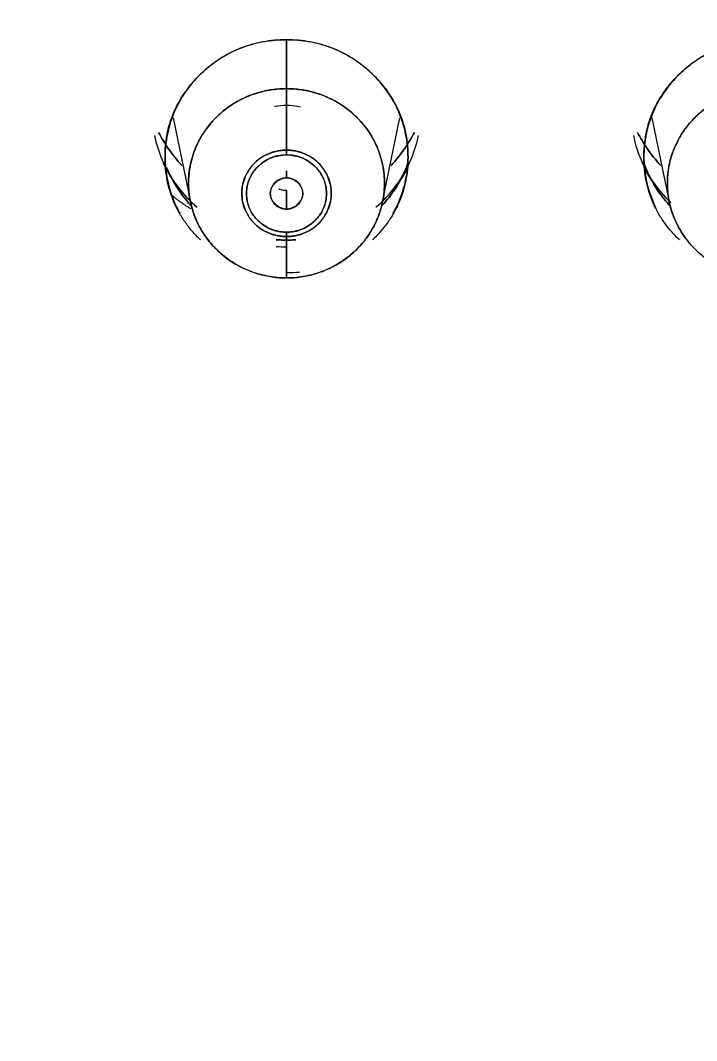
# Model space of a CAD drawing. Header units: inches. Extents: x 1105 to 1525, y -292 to 302.
# Drawn here: x 1224.23 to 1233.55, y -24.84 to -10.78 of the extents above; entities that cross this region are included whole.
import ezdxf

# ---------------------------------------------------------------- set-up
doc = ezdxf.new("R2010")
doc.units = ezdxf.units.IN
doc.header["$LTSCALE"] = 2.42
doc.header["$MEASUREMENT"] = 0
doc.header["$PDMODE"] = 3
doc.header["$PDSIZE"] = 0.3125
doc.layers.get('0').update_dxf_attribs({"linetype": 'CONTINUOUS'})
doc.layers.get('Defpoints').update_dxf_attribs({"linetype": 'CONTINUOUS'})
doc.layers.add('DIM', color=3, linetype='CONTINUOUS', lineweight=18)
doc.styles.get("Standard").update_dxf_attribs({"font": 'arial.ttf', "width": 0.8})
doc.dimstyles.new('ISO-25', dxfattribs={"dimtxt": 5, "dimasz": 2.5, "dimexe": 1.25, "dimexo": 0.625, "dimgap": 2, "dimtad": 1, "dimtih": 1, "dimtoh": 1, "dimdec": 1, "dimdsep": 46, "dimtxsty": 'Standard', "dimcen": 0, "dimclrd": 3, "dimclre": 3, "dimclrt": 4, "dimadec": 0, "dimazin": 0, "dimtfac": 1, "dimtdec": 1, "dimtmove": 0, "dimatfit": 3, "dimfxl": 1, "dimarcsym": 0})

# ---------------------------------------------------------------- blocks, each defined once
blk = doc.blocks.new('*D1')
at = {"layer": 'Defpoints', "color": 0, "transparency": 16777216}
for p in [(1211.201, 101.815), (1211.201, -172.578), (1309.638, -172.578)]:
    blk.add_point(p, dxfattribs=at)
at = {"layer": 'DIM', "color": 3, "lineweight": -2, "transparency": 16777216}
for p, q in [((1211.826, 101.815), (1310.888, 101.815)), ((1309.638, 96.815), (1309.638, -30.872)), ((1309.638, -167.578), (1309.638, -39.892)), ((1211.826, -172.578), (1310.888, -172.578))]:
    blk.add_line(p, q, dxfattribs=at)
at = {"layer": 'DIM', "color": 3, "transparency": 16777216}
for points in [[(1308.805, 96.815), (1310.472, 96.815), (1309.638, 101.815)], [(1308.805, -167.578), (1310.472, -167.578), (1309.638, -172.578)]]:
    blk.add_solid(points, dxfattribs=at)
at = {"layer": 'DIM', "color": 4, "transparency": 16777216, "insert": (1309.638, -35.382), "char_height": 5, "attachment_point": 5}
blk.add_mtext('274.4', dxfattribs=at)

msp = doc.modelspace()

# ---------------------------------------------------------------- linework, layer by layer
at = {"linetype": 'Continuous', "lineweight": 18, "extrusion": (0, 1, 0)}
for p, q in [((1226.337, -12.125), (1226.576, -13.282)), ((1229.225, -13.282), (1229.464, -12.125)), ((1232.937, -12.125), (1233.176, -13.282)), ((1227.901, -13.123), (1227.901, -13.115)), ((1227.901, -13.121), (1227.901, -13.123))]:
    msp.add_line(p, q, dxfattribs=at)
at = {"linetype": 'Continuous', "lineweight": 18}
for points, degree, knots in [([(1195.817, 93.394), (1202.015, 94.846), (1208.388, 95.111), (1213.318, 95.316), (1218.223, 94.804), (1224.622, 94.135), (1230.757, 92.275), (1238.11, 90.045), (1244.729, 86.221), (1251.525, 82.295), (1257.155, 76.908), (1262.782, 71.525), (1266.914, 64.997), (1271.044, 58.472), (1273.44, 51.181), (1275.835, 43.891), (1276.356, 36.257), (1276.877, 28.632), (1275.497, 21.105), (1274.115, 13.574), (1270.908, 6.579), (1268.052, 0.347), (1263.883, -5.15), (1257.961, -12.96), (1249.886, -18.696), (1244.869, -22.26), (1239.241, -24.844)], 2, [0, 0, 0, 0.125, 0.125, 0.1875, 0.1875, 0.25, 0.25, 0.3125, 0.3125, 0.375, 0.375, 0.4375, 0.4375, 0.5, 0.5, 0.5625, 0.5625, 0.625, 0.625, 0.6875, 0.6875, 0.75, 0.75, 0.875, 0.875, 1, 1, 1]), ([(1239.241, -24.844), (1239.945, -24.521), (1241.272, -23.883), (1243.174, -22.889), (1245.001, -21.861), (1246.885, -20.721), (1248.901, -19.401), (1251.067, -17.862), (1253.381, -16.063), (1255.852, -13.947), (1258.478, -11.445), (1261.219, -8.502), (1263.993, -5.097), (1266.701, -1.233), (1269.256, 3.091), (1271.566, 7.863), (1273.516, 12.997), (1275.013, 18.357), (1276.016, 23.822), (1276.519, 29.339), (1276.519, 34.879), (1276.016, 40.4), (1275.013, 45.856), (1273.519, 51.206), (1271.546, 56.409), (1269.108, 61.424), (1266.224, 66.213), (1262.916, 70.741), (1259.21, 74.971), (1255.137, 78.868), (1250.725, 82.407), (1245.994, 85.568), (1241.004, 88.308), (1235.91, 90.561), (1230.9, 92.3), (1226.102, 93.564), (1221.565, 94.42), (1217.342, 94.931), (1213.501, 95.163), (1210.069, 95.186), (1207.014, 95.06), (1204.285, 94.831), (1201.84, 94.532), (1199.657, 94.187), (1197.676, 93.811), (1196.425, 93.537), (1195.817, 93.394)], 3, [0, 0, 0, 0, 0.012202, 0.023189, 0.033858, 0.045296, 0.057999, 0.071972, 0.087381, 0.104481, 0.123651, 0.145097, 0.168608, 0.193819, 0.220656, 0.249232, 0.279085, 0.309194, 0.339088, 0.368937, 0.398843, 0.428755, 0.458652, 0.488547, 0.518447, 0.548347, 0.57824, 0.608136, 0.638049, 0.667943, 0.697772, 0.727718, 0.757896, 0.787508, 0.81533, 0.841142, 0.865293, 0.887639, 0.907732, 0.925508, 0.941345, 0.955585, 0.96839, 0.979913, 0.990205, 1, 1, 1, 1]), ([(1195.887, 93.19), (1196.492, 93.332), (1197.738, 93.605), (1199.71, 93.979), (1201.883, 94.322), (1204.316, 94.62), (1207.033, 94.848), (1210.074, 94.973), (1213.49, 94.95), (1217.314, 94.719), (1221.518, 94.21), (1226.034, 93.358), (1230.81, 92.1), (1235.796, 90.369), (1240.867, 88.127), (1245.834, 85.4), (1250.543, 82.252), (1254.935, 78.73), (1258.989, 74.851), (1262.678, 70.64), (1265.971, 66.134), (1268.842, 61.366), (1271.269, 56.374), (1273.233, 51.195), (1274.72, 45.87), (1275.718, 40.438), (1276.219, 34.943), (1276.219, 29.429), (1275.719, 23.937), (1274.72, 18.497), (1273.23, 13.162), (1271.289, 8.051), (1268.99, 3.302), (1266.446, -1.003), (1263.75, -4.849), (1260.989, -8.238), (1258.26, -11.168), (1255.647, -13.658), (1253.187, -15.765), (1250.884, -17.555), (1248.728, -19.088), (1246.721, -20.401), (1244.846, -21.536), (1243.027, -22.56), (1241.133, -23.549), (1239.813, -24.184), (1239.113, -24.505)], 3, [0, 0, 0, 0, 0.009795, 0.020087, 0.03161, 0.044415, 0.058655, 0.074492, 0.092268, 0.112361, 0.134707, 0.158858, 0.18467, 0.212492, 0.242104, 0.272282, 0.302228, 0.332057, 0.361951, 0.391864, 0.42176, 0.451653, 0.481553, 0.511453, 0.541348, 0.571245, 0.601157, 0.631063, 0.660912, 0.690806, 0.720915, 0.750768, 0.779344, 0.806181, 0.831392, 0.854903, 0.876349, 0.895519, 0.912619, 0.928028, 0.942001, 0.954704, 0.966142, 0.976811, 0.987798, 1, 1, 1, 1]), ([(1238.926, -24.204), (1244.594, -21.601), (1249.636, -17.993), (1253.679, -15.099), (1257.214, -11.632), (1261.748, -7.184), (1265.281, -1.952), (1269.377, 4.114), (1271.926, 10.932), (1274.313, 17.314), (1275.221, 24.04), (1276.204, 31.32), (1275.41, 38.624), (1274.478, 47.195), (1271.171, 55.203), (1268.094, 62.655), (1263.166, 69.11), (1259.017, 74.545), (1253.753, 79.002), (1248.176, 83.723), (1241.629, 87.101), (1235.346, 90.344), (1228.485, 92.185), (1218.496, 94.865), (1208.135, 94.39), (1201.98, 94.108), (1195.989, 92.705)], 2, [0, 0, 0, 0.125, 0.125, 0.1875, 0.1875, 0.25, 0.25, 0.3125, 0.3125, 0.375, 0.375, 0.4375, 0.4375, 0.5, 0.5, 0.5625, 0.5625, 0.625, 0.625, 0.6875, 0.6875, 0.75, 0.75, 0.875, 0.875, 1, 1, 1]), ([(1195.989, 92.705), (1196.681, 92.867), (1198.001, 93.154), (1199.941, 93.514), (1201.848, 93.812), (1203.864, 94.068), (1206.081, 94.278), (1208.538, 94.424), (1211.258, 94.481), (1214.287, 94.415), (1217.665, 94.179), (1221.39, 93.718), (1225.413, 92.977), (1229.663, 91.91), (1234.077, 90.476), (1238.587, 88.642), (1243.083, 86.403), (1247.409, 83.81), (1251.422, 80.959), (1255.075, 77.927), (1258.424, 74.708), (1261.577, 71.202), (1264.604, 67.271), (1267.483, 62.819), (1270.107, 57.845), (1272.33, 52.456), (1274.036, 46.829), (1275.168, 41.173), (1275.735, 35.705), (1275.811, 30.574), (1275.491, 25.797), (1274.836, 21.258), (1273.845, 16.787), (1272.478, 12.274), (1270.697, 7.727), (1268.522, 3.274), (1266.041, -0.911), (1263.375, -4.71), (1260.618, -8.09), (1257.835, -11.072), (1255.092, -13.667), (1252.471, -15.879), (1250.029, -17.736), (1247.779, -19.294), (1245.71, -20.607), (1243.81, -21.721), (1242.074, -22.664), (1240.467, -23.48), (1239.433, -23.971), (1238.926, -24.204)], 3, [0, 0, 0, 0, 0.011269, 0.021419, 0.031278, 0.041852, 0.053605, 0.066538, 0.08081, 0.096678, 0.114498, 0.1344, 0.156117, 0.179301, 0.203861, 0.229789, 0.256714, 0.283873, 0.310306, 0.335514, 0.360061, 0.38505, 0.41157, 0.440282, 0.471001, 0.502948, 0.535235, 0.566974, 0.597228, 0.625207, 0.651, 0.675617, 0.700265, 0.725877, 0.752635, 0.779868, 0.806498, 0.831609, 0.855023, 0.876985, 0.897373, 0.915773, 0.93207, 0.946569, 0.959582, 0.971263, 0.981756, 0.991115, 1, 1, 1, 1]), ([(1227.901, -11.047), (1227.791, -11.047), (1227.681, -11.058), (1227.466, -11.099), (1227.361, -11.13), (1227.158, -11.211), (1227.061, -11.261), (1226.879, -11.379), (1226.794, -11.446), (1226.639, -11.596), (1226.569, -11.678), (1226.447, -11.854), (1226.396, -11.948), (1226.312, -12.143), (1226.28, -12.245), (1226.237, -12.453), (1226.226, -12.559), (1226.226, -12.77), (1226.237, -12.876), (1226.28, -13.084), (1226.312, -13.186), (1226.377, -13.338), (1226.404, -13.392), (1226.434, -13.444)], 3, [0, 0, 0, 0, 0.094677, 0.094677, 0.189354, 0.189354, 0.28403, 0.28403, 0.378707, 0.378707, 0.473384, 0.473384, 0.568061, 0.568061, 0.662738, 0.662738, 0.757414, 0.757414, 0.852091, 0.852091, 0.946768, 0.946768, 1, 1, 1, 1]), ([(1226.716, -13.808), (1226.226, -13.335), (1226.226, -11.995), (1227.206, -11.047), (1227.901, -11.047)], 2, [0, 0, 0, 0.333319, 0.66666, 1, 1, 1]), ([(1229.367, -13.444), (1229.397, -13.392), (1229.424, -13.338), (1229.489, -13.186), (1229.521, -13.084), (1229.564, -12.876), (1229.575, -12.77), (1229.575, -12.559), (1229.564, -12.453), (1229.521, -12.245), (1229.489, -12.143), (1229.406, -11.948), (1229.354, -11.854), (1229.232, -11.678), (1229.162, -11.596), (1229.007, -11.446), (1228.922, -11.379), (1228.74, -11.261), (1228.643, -11.211), (1228.44, -11.13), (1228.335, -11.099), (1228.12, -11.058), (1228.01, -11.047), (1227.901, -11.047)], 3, [0, 0, 0, 0, 0.053232, 0.053232, 0.147909, 0.147909, 0.242586, 0.242586, 0.337262, 0.337262, 0.431939, 0.431939, 0.526616, 0.526616, 0.621293, 0.621293, 0.71597, 0.71597, 0.810646, 0.810646, 0.905323, 0.905323, 1, 1, 1, 1]), ([(1227.901, -11.047), (1228.594, -11.047), (1229.575, -11.994), (1229.575, -13.334), (1229.085, -13.808)], 2, [0, 0, 0, 0.33334, 0.666681, 1, 1, 1]), ([(1234.501, -11.047), (1234.391, -11.047), (1234.281, -11.058), (1234.066, -11.099), (1233.961, -11.13), (1233.758, -11.211), (1233.661, -11.261), (1233.479, -11.379), (1233.394, -11.446), (1233.239, -11.596), (1233.169, -11.678), (1233.047, -11.854), (1232.996, -11.948), (1232.912, -12.143), (1232.88, -12.245), (1232.837, -12.453), (1232.826, -12.559), (1232.826, -12.77), (1232.837, -12.876), (1232.88, -13.084), (1232.912, -13.186), (1232.964, -13.308), (1232.975, -13.332), (1232.987, -13.356)], 3, [0, 0, 0, 0, 0.097575, 0.097575, 0.195151, 0.195151, 0.292726, 0.292726, 0.390301, 0.390301, 0.487876, 0.487876, 0.585452, 0.585452, 0.683027, 0.683027, 0.780602, 0.780602, 0.878177, 0.878177, 0.975753, 0.975753, 1, 1, 1, 1]), ([(1233.316, -13.808), (1232.826, -13.335), (1232.826, -11.995), (1233.806, -11.047), (1234.501, -11.047)], 2, [0, 0, 0, 0.333319, 0.66666, 1, 1, 1]), ([(1227.901, -14.331), (1227.812, -14.331), (1227.724, -14.323), (1227.55, -14.289), (1227.465, -14.265), (1227.302, -14.199), (1227.224, -14.159), (1227.077, -14.064), (1227.008, -14.009), (1226.883, -13.889), (1226.827, -13.822), (1226.728, -13.68), (1226.686, -13.605), (1226.619, -13.447), (1226.593, -13.365), (1226.558, -13.197), (1226.55, -13.112), (1226.55, -12.941), (1226.558, -12.856), (1226.593, -12.688), (1226.619, -12.606), (1226.686, -12.448), (1226.728, -12.373), (1226.827, -12.231), (1226.883, -12.164), (1227.008, -12.044), (1227.077, -11.989), (1227.224, -11.894), (1227.302, -11.854), (1227.465, -11.788), (1227.55, -11.763), (1227.724, -11.73), (1227.812, -11.722), (1227.901, -11.722)], 3, [0, 0, 0, 0, 0.0625, 0.0625, 0.125, 0.125, 0.1875, 0.1875, 0.25, 0.25, 0.3125, 0.3125, 0.375, 0.375, 0.4375, 0.4375, 0.5, 0.5, 0.5625, 0.5625, 0.625, 0.625, 0.6875, 0.6875, 0.75, 0.75, 0.8125, 0.8125, 0.875, 0.875, 0.9375, 0.9375, 1, 1, 1, 1]), ([(1227.901, -11.722), (1227.989, -11.722), (1228.077, -11.73), (1228.251, -11.763), (1228.336, -11.788), (1228.499, -11.854), (1228.577, -11.894), (1228.724, -11.989), (1228.793, -12.044), (1228.918, -12.164), (1228.975, -12.231), (1229.073, -12.373), (1229.115, -12.448), (1229.182, -12.606), (1229.208, -12.688), (1229.243, -12.856), (1229.251, -12.941), (1229.251, -13.112), (1229.243, -13.197), (1229.208, -13.365), (1229.182, -13.447), (1229.115, -13.605), (1229.073, -13.68), (1228.975, -13.822), (1228.918, -13.889), (1228.793, -14.009), (1228.724, -14.064), (1228.577, -14.159), (1228.499, -14.199), (1228.336, -14.265), (1228.251, -14.289), (1228.077, -14.323), (1227.989, -14.331), (1227.901, -14.331)], 3, [0, 0, 0, 0, 0.0625, 0.0625, 0.125, 0.125, 0.1875, 0.1875, 0.25, 0.25, 0.3125, 0.3125, 0.375, 0.375, 0.4375, 0.4375, 0.5, 0.5, 0.5625, 0.5625, 0.625, 0.625, 0.6875, 0.6875, 0.75, 0.75, 0.8125, 0.8125, 0.875, 0.875, 0.9375, 0.9375, 1, 1, 1, 1]), ([(1234.501, -14.331), (1234.412, -14.331), (1234.324, -14.323), (1234.15, -14.289), (1234.065, -14.265), (1233.902, -14.199), (1233.824, -14.159), (1233.677, -14.064), (1233.608, -14.009), (1233.483, -13.889), (1233.427, -13.822), (1233.328, -13.68), (1233.286, -13.605), (1233.219, -13.447), (1233.193, -13.365), (1233.158, -13.197), (1233.15, -13.112), (1233.15, -12.941), (1233.158, -12.856), (1233.193, -12.688), (1233.219, -12.606), (1233.286, -12.448), (1233.328, -12.373), (1233.427, -12.231), (1233.483, -12.164), (1233.608, -12.044), (1233.677, -11.989), (1233.824, -11.894), (1233.902, -11.854), (1234.065, -11.788), (1234.15, -11.763), (1234.324, -11.73), (1234.412, -11.722), (1234.501, -11.722)], 3, [0, 0, 0, 0, 0.0625, 0.0625, 0.125, 0.125, 0.1875, 0.1875, 0.25, 0.25, 0.3125, 0.3125, 0.375, 0.375, 0.4375, 0.4375, 0.5, 0.5, 0.5625, 0.5625, 0.625, 0.625, 0.6875, 0.6875, 0.75, 0.75, 0.8125, 0.8125, 0.875, 0.875, 0.9375, 0.9375, 1, 1, 1, 1]), ([(1227.734, -11.965), (1227.737, -11.965), (1227.74, -11.964), (1227.795, -11.954), (1227.848, -11.948), (1227.901, -11.948)], 3, [0, 0, 0, 0, 0.050105, 0.050105, 1, 1, 1, 1]), ([(1227.901, -11.948), (1227.954, -11.948), (1228.007, -11.954), (1228.07, -11.966), (1228.082, -11.968), (1228.093, -11.971)], 3, [0, 0, 0, 0, 0.817327, 0.817327, 1, 1, 1, 1]), ([(1226.081, -12.368), (1226.105, -12.483), (1226.14, -12.595), (1226.233, -12.812), (1226.29, -12.916), (1226.425, -13.111), (1226.503, -13.202), (1226.614, -13.31), (1226.641, -13.334), (1226.668, -13.357)], 3, [0, 0, 0, 0, 0.302547, 0.302547, 0.605853, 0.605853, 0.909159, 0.909159, 1, 1, 1, 1]), ([(1226.138, -12.325), (1226.177, -12.401), (1226.221, -12.475), (1226.327, -12.628), (1226.39, -12.707), (1226.46, -12.78)], 3, [0, 0, 0, 0, 0.461241, 0.461241, 1, 1, 1, 1]), ([(1226.46, -12.78), (1226.39, -12.707), (1226.327, -12.628), (1226.221, -12.475), (1226.177, -12.401), (1226.138, -12.325)], 3, [0, 0, 0, 0, 0.538758, 0.538758, 1, 1, 1, 1]), ([(1229.133, -13.357), (1229.16, -13.334), (1229.187, -13.31), (1229.298, -13.202), (1229.376, -13.111), (1229.511, -12.916), (1229.568, -12.812), (1229.661, -12.595), (1229.696, -12.483), (1229.72, -12.368)], 3, [0, 0, 0, 0, 0.09084, 0.09084, 0.394146, 0.394146, 0.697452, 0.697452, 1, 1, 1, 1]), ([(1229.341, -12.78), (1229.411, -12.707), (1229.474, -12.628), (1229.58, -12.475), (1229.624, -12.401), (1229.663, -12.325)], 3, [0, 0, 0, 0, 0.538758, 0.538758, 1, 1, 1, 1]), ([(1229.663, -12.325), (1229.624, -12.401), (1229.58, -12.475), (1229.474, -12.628), (1229.411, -12.707), (1229.341, -12.78)], 3, [0, 0, 0, 0, 0.461241, 0.461241, 1, 1, 1, 1]), ([(1232.681, -12.368), (1232.705, -12.483), (1232.74, -12.595), (1232.833, -12.812), (1232.89, -12.916), (1233.025, -13.111), (1233.103, -13.202), (1233.191, -13.287), (1233.193, -13.289), (1233.195, -13.291)], 3, [0, 0, 0, 0, 0.330052, 0.330052, 0.660931, 0.660931, 0.99181, 0.99181, 1, 1, 1, 1]), ([(1232.738, -12.325), (1232.777, -12.401), (1232.821, -12.475), (1232.927, -12.628), (1232.99, -12.707), (1233.06, -12.78)], 3, [0, 0, 0, 0, 0.461241, 0.461241, 1, 1, 1, 1]), ([(1233.06, -12.78), (1232.99, -12.707), (1232.927, -12.628), (1232.821, -12.475), (1232.777, -12.401), (1232.738, -12.325)], 3, [0, 0, 0, 0, 0.538758, 0.538758, 1, 1, 1, 1]), ([(1227.901, -12.569), (1227.86, -12.569), (1227.82, -12.573), (1227.741, -12.588), (1227.702, -12.6), (1227.627, -12.63), (1227.591, -12.648), (1227.524, -12.691), (1227.493, -12.716), (1227.436, -12.771), (1227.41, -12.802), (1227.365, -12.867), (1227.346, -12.901), (1227.315, -12.973), (1227.304, -13.011), (1227.288, -13.087), (1227.284, -13.126), (1227.284, -13.204), (1227.288, -13.243), (1227.304, -13.32), (1227.315, -13.357), (1227.346, -13.429), (1227.365, -13.464), (1227.41, -13.528), (1227.436, -13.559), (1227.493, -13.614), (1227.524, -13.639), (1227.591, -13.682), (1227.627, -13.7), (1227.702, -13.73), (1227.741, -13.742), (1227.82, -13.757), (1227.86, -13.761), (1227.901, -13.761)], 3, [0, 0, 0, 0, 0.0625, 0.0625, 0.125, 0.125, 0.1875, 0.1875, 0.25, 0.25, 0.3125, 0.3125, 0.375, 0.375, 0.4375, 0.4375, 0.5, 0.5, 0.5625, 0.5625, 0.625, 0.625, 0.6875, 0.6875, 0.75, 0.75, 0.8125, 0.8125, 0.875, 0.875, 0.9375, 0.9375, 1, 1, 1, 1]), ([(1227.901, -13.7), (1227.864, -13.7), (1227.828, -13.697), (1227.758, -13.683), (1227.723, -13.673), (1227.656, -13.646), (1227.624, -13.63), (1227.565, -13.591), (1227.537, -13.569), (1227.486, -13.52), (1227.463, -13.493), (1227.423, -13.435), (1227.405, -13.404), (1227.378, -13.339), (1227.367, -13.306), (1227.353, -13.238), (1227.35, -13.203), (1227.35, -13.133), (1227.353, -13.098), (1227.367, -13.03), (1227.378, -12.997), (1227.405, -12.932), (1227.423, -12.901), (1227.463, -12.843), (1227.486, -12.816), (1227.537, -12.767), (1227.565, -12.745), (1227.624, -12.706), (1227.656, -12.69), (1227.723, -12.663), (1227.758, -12.653), (1227.828, -12.639), (1227.864, -12.636), (1227.901, -12.636)], 3, [0, 0, 0, 0, 0.0625, 0.0625, 0.125, 0.125, 0.1875, 0.1875, 0.25, 0.25, 0.3125, 0.3125, 0.375, 0.375, 0.4375, 0.4375, 0.5, 0.5, 0.5625, 0.5625, 0.625, 0.625, 0.6875, 0.6875, 0.75, 0.75, 0.8125, 0.8125, 0.875, 0.875, 0.9375, 0.9375, 1, 1, 1, 1]), ([(1227.901, -13.761), (1227.941, -13.761), (1227.981, -13.757), (1228.06, -13.742), (1228.099, -13.73), (1228.174, -13.7), (1228.21, -13.682), (1228.277, -13.639), (1228.308, -13.614), (1228.365, -13.559), (1228.391, -13.528), (1228.436, -13.464), (1228.455, -13.429), (1228.486, -13.357), (1228.497, -13.32), (1228.513, -13.243), (1228.517, -13.204), (1228.517, -13.126), (1228.513, -13.087), (1228.497, -13.011), (1228.486, -12.973), (1228.455, -12.901), (1228.436, -12.867), (1228.391, -12.802), (1228.365, -12.771), (1228.308, -12.716), (1228.277, -12.691), (1228.21, -12.648), (1228.174, -12.63), (1228.099, -12.6), (1228.06, -12.588), (1227.981, -12.573), (1227.941, -12.569), (1227.901, -12.569)], 3, [0, 0, 0, 0, 0.0625, 0.0625, 0.125, 0.125, 0.1875, 0.1875, 0.25, 0.25, 0.3125, 0.3125, 0.375, 0.375, 0.4375, 0.4375, 0.5, 0.5, 0.5625, 0.5625, 0.625, 0.625, 0.6875, 0.6875, 0.75, 0.75, 0.8125, 0.8125, 0.875, 0.875, 0.9375, 0.9375, 1, 1, 1, 1]), ([(1227.901, -12.636), (1227.937, -12.636), (1227.973, -12.639), (1228.043, -12.653), (1228.078, -12.663), (1228.145, -12.69), (1228.177, -12.706), (1228.236, -12.745), (1228.264, -12.767), (1228.315, -12.816), (1228.338, -12.843), (1228.378, -12.901), (1228.396, -12.932), (1228.423, -12.997), (1228.434, -13.03), (1228.448, -13.098), (1228.451, -13.133), (1228.451, -13.203), (1228.448, -13.238), (1228.434, -13.306), (1228.423, -13.339), (1228.396, -13.404), (1228.378, -13.435), (1228.338, -13.493), (1228.315, -13.52), (1228.264, -13.569), (1228.236, -13.591), (1228.177, -13.63), (1228.145, -13.646), (1228.078, -13.673), (1228.043, -13.683), (1227.973, -13.697), (1227.937, -13.7), (1227.901, -13.7)], 3, [0, 0, 0, 0, 0.0625, 0.0625, 0.125, 0.125, 0.1875, 0.1875, 0.25, 0.25, 0.3125, 0.3125, 0.375, 0.375, 0.4375, 0.4375, 0.5, 0.5, 0.5625, 0.5625, 0.625, 0.625, 0.6875, 0.6875, 0.75, 0.75, 0.8125, 0.8125, 0.875, 0.875, 0.9375, 0.9375, 1, 1, 1, 1]), ([(1226.668, -13.357), (1226.627, -13.322), (1226.336, -13.042), (1226.201, -12.751)], 2, [0, 0, 0, 0.133808, 1, 1, 1]), ([(1229.205, -13.348), (1229.266, -13.283), (1229.322, -13.214), (1229.437, -13.049), (1229.492, -12.95), (1229.552, -12.809), (1229.567, -12.77), (1229.58, -12.732)], 3, [0, 0, 0, 0, 0.364114, 0.364114, 0.830477, 0.830477, 1, 1, 1, 1]), ([(1232.821, -12.732), (1232.834, -12.77), (1232.849, -12.809), (1232.909, -12.95), (1232.964, -13.049), (1233.078, -13.214), (1233.134, -13.282), (1233.194, -13.346)], 3, [0, 0, 0, 0, 0.170198, 0.170198, 0.638418, 0.638418, 1, 1, 1, 1]), ([(1226.596, -13.348), (1226.535, -13.283), (1226.479, -13.214), (1226.364, -13.049), (1226.309, -12.95), (1226.26, -12.833), (1226.254, -12.82), (1226.249, -12.807)], 3, [0, 0, 0, 0, 0.409359, 0.409359, 0.933675, 0.933675, 1, 1, 1, 1]), ([(1226.249, -12.807), (1226.254, -12.82), (1226.26, -12.833), (1226.309, -12.95), (1226.364, -13.049), (1226.479, -13.214), (1226.535, -13.283), (1226.596, -13.348)], 3, [0, 0, 0, 0, 0.066326, 0.066326, 0.590641, 0.590641, 1, 1, 1, 1]), ([(1229.562, -12.826), (1229.432, -13.073), (1229.174, -13.322), (1229.133, -13.357)], 2, [0, 0, 0, 0.848769, 1, 1, 1]), ([(1229.547, -12.818), (1229.544, -12.828), (1229.54, -12.837), (1229.492, -12.95), (1229.437, -13.049), (1229.322, -13.214), (1229.266, -13.283), (1229.205, -13.348)], 3, [0, 0, 0, 0, 0.047728, 0.047728, 0.582487, 0.582487, 1, 1, 1, 1]), ([(1233.195, -13.291), (1233.192, -13.288), (1232.97, -13.074), (1232.839, -12.827)], 2, [0, 0, 0, 0.014518, 1, 1, 1]), ([(1233.194, -13.346), (1233.134, -13.282), (1233.078, -13.214), (1232.964, -13.049), (1232.909, -12.95), (1232.86, -12.833), (1232.854, -12.82), (1232.849, -12.807)], 3, [0, 0, 0, 0, 0.406715, 0.406715, 0.933378, 0.933378, 1, 1, 1, 1]), ([(1227.901, -12.95), (1227.871, -12.951), (1227.842, -12.957), (1227.787, -12.979), (1227.763, -12.995), (1227.721, -13.035), (1227.705, -13.059), (1227.682, -13.112), (1227.677, -13.14), (1227.677, -13.196), (1227.683, -13.224), (1227.705, -13.276), (1227.722, -13.3), (1227.763, -13.34), (1227.788, -13.356), (1227.842, -13.378), (1227.871, -13.383), (1227.901, -13.384)], 3, [0, 0, 0, 0, 0.125, 0.125, 0.25, 0.25, 0.375, 0.375, 0.5, 0.5, 0.625, 0.625, 0.75, 0.75, 0.875, 0.875, 1, 1, 1, 1]), ([(1227.901, -13.384), (1227.82, -13.383), (1227.678, -13.249), (1227.677, -13.167), (1227.676, -13.089), (1227.749, -13.018), (1227.818, -12.951), (1227.901, -12.95)], 2, [0, 0, 0, 0.25, 0.5, 0.5, 0.75, 0.75, 1, 1, 1]), ([(1227.901, -13.384), (1227.93, -13.383), (1227.959, -13.378), (1228.013, -13.356), (1228.038, -13.34), (1228.079, -13.3), (1228.096, -13.276), (1228.118, -13.224), (1228.124, -13.196), (1228.125, -13.14), (1228.119, -13.112), (1228.096, -13.059), (1228.08, -13.035), (1228.039, -12.995), (1228.014, -12.979), (1227.959, -12.957), (1227.93, -12.951), (1227.901, -12.95)], 3, [0, 0, 0, 0, 0.125, 0.125, 0.25, 0.25, 0.375, 0.375, 0.5, 0.5, 0.625, 0.625, 0.75, 0.75, 0.875, 0.875, 1, 1, 1, 1]), ([(1227.901, -12.95), (1227.981, -12.951), (1228.123, -13.085), (1228.124, -13.167), (1228.125, -13.245), (1228.052, -13.316), (1227.983, -13.383), (1227.901, -13.384)], 2, [0, 0, 0, 0.25, 0.5, 0.5, 0.75, 0.75, 1, 1, 1]), ([(1227.789, -13.101), (1227.797, -13.104), (1227.833, -13.117), (1227.871, -13.123), (1227.901, -13.123)], 3, [0, 0, 0, 0, 0.226834, 1, 1, 1, 1]), ([(1227.901, -13.923), (1227.901, -13.923), (1227.901, -13.923), (1227.901, -13.912), (1227.901, -13.903), (1227.901, -13.893), (1227.901, -13.89), (1227.901, -13.891), (1227.901, -13.895), (1227.901, -13.902)], 3, [0, 0, 0, 0, 0.000041, 0.000041, 0.333361, 0.333361, 0.66668, 0.66668, 1, 1, 1, 1]), ([(1227.901, -13.902), (1227.901, -13.895), (1227.901, -13.891), (1227.901, -13.89), (1227.901, -13.893), (1227.901, -13.898), (1227.901, -13.898), (1227.901, -13.898)], 3, [0, 0, 0, 0, 0.499964, 0.499964, 0.999928, 0.999928, 1, 1, 1, 1])]:
    msp.add_open_spline(points, degree=degree, knots=knots, dxfattribs=at)
for points, degree in [([(1227.901, -11.722), (1227.901, -11.497), (1227.901, -11.272), (1227.901, -11.047)], 3), ([(1227.901, -11.047), (1227.901, -11.272), (1227.901, -11.497), (1227.901, -11.722)], 3), ([(1227.901, -12.507), (1227.901, -12.551), (1227.901, -12.596), (1227.901, -12.64)], 3), ([(1227.901, -12.636), (1227.673, -12.636), (1227.35, -12.947), (1227.349, -13.388), (1227.672, -13.7), (1227.901, -13.7)], 2), ([(1227.901, -12.636), (1227.901, -12.614), (1227.901, -12.592), (1227.901, -12.569)], 3), ([(1227.901, -12.569), (1227.901, -12.592), (1227.901, -12.614), (1227.901, -12.636)], 3), ([(1227.901, -13.7), (1228.128, -13.7), (1228.451, -13.389), (1228.452, -12.948), (1228.129, -12.636), (1227.901, -12.636)], 2), ([(1227.901, -12.95), (1227.901, -12.918), (1227.901, -12.886), (1227.901, -12.853)], 3), ([(1227.901, -12.853), (1227.901, -12.886), (1227.901, -12.918), (1227.901, -12.95)], 3), ([(1226.303, -13.179), (1226.435, -13.288), (1226.581, -13.377)], 2), ([(1227.901, -13.123), (1227.901, -13.166), (1227.901, -13.253), (1227.901, -13.34), (1227.901, -13.384)], 3), ([(1227.901, -13.384), (1227.901, -13.34), (1227.901, -13.253), (1227.901, -13.166), (1227.901, -13.123)], 3), ([(1227.901, -13.761), (1227.901, -13.742), (1227.901, -13.722), (1227.901, -13.7)], 3), ([(1227.901, -13.7), (1227.901, -13.722), (1227.901, -13.742), (1227.901, -13.761)], 3), ([(1227.756, -13.896), (1227.804, -13.9), (1227.852, -13.902), (1227.901, -13.902)], 3), ([(1227.76, -13.805), (1227.806, -13.808), (1227.853, -13.81), (1227.901, -13.81)], 3), ([(1227.901, -13.81), (1227.829, -13.81), (1227.76, -13.805)], 2), ([(1227.901, -13.81), (1227.943, -13.81), (1227.985, -13.808), (1228.027, -13.806)], 3), ([(1228.027, -13.806), (1227.964, -13.81), (1227.901, -13.81)], 2), ([(1228.081, -14.254), (1228.021, -14.259), (1227.961, -14.261), (1227.901, -14.261)], 3)]:
    msp.add_open_spline(points, degree=degree, dxfattribs=at)
for points in [[(1227.901, -11.722), (1227.064, -11.722), (1226.55, -12.307), (1226.55, -13.026), (1226.55, -13.746), (1227.064, -14.331), (1227.901, -14.331)], [(1227.901, -14.331), (1228.737, -14.331), (1229.251, -13.746), (1229.251, -13.026), (1229.251, -12.307), (1228.737, -11.722), (1227.901, -11.722)], [(1234.501, -11.722), (1233.664, -11.722), (1233.15, -12.307), (1233.15, -13.026), (1233.15, -13.746), (1233.664, -14.331), (1234.501, -14.331)], [(1227.901, -13.761), (1227.519, -13.761), (1227.284, -13.494), (1227.284, -13.165), (1227.284, -12.836), (1227.519, -12.569), (1227.901, -12.569)], [(1227.901, -12.569), (1228.282, -12.569), (1228.517, -12.836), (1228.517, -13.165), (1228.517, -13.494), (1228.282, -13.761), (1227.901, -13.761)]]:
    msp.add_rational_spline(points, [1.07658400383, 0.9418494422, 1.05653471293, 1.42063981603, 1.05653471293, 0.9418494422, 1.07658400383], degree=3, knots=[0, 0, 0, 0, 0.5, 0.5, 0.5, 1, 1, 1, 1], dxfattribs=at)
for points, weights in [([(1227.901, -11.722), (1227.901, -11.968), (1227.901, -12.258), (1227.901, -12.569)], [1.07658400383, 1.04568796523, 1.04568796523, 1.07658400384]), ([(1227.901, -12.569), (1227.901, -12.258), (1227.901, -11.968), (1227.901, -11.722)], [1.07658400384, 1.04568796524, 1.04568796523, 1.07658400383]), ([(1227.901, -12.112), (1227.901, -12.295), (1227.901, -12.437), (1227.901, -12.507)], [1.02832660737, 0.968221696222, 1.00376714739, 1.13496296089]), ([(1227.901, -12.507), (1227.901, -12.464), (1227.901, -12.389), (1227.901, -12.287)], [1.13496474059, 1.04934665373, 1.00446396616, 1.00031667788]), ([(1227.901, -13.761), (1227.901, -14.019), (1227.901, -14.214), (1227.901, -14.331)], [1.07658400384, 1.04568796523, 1.04568796523, 1.07658400383]), ([(1227.901, -14.331), (1227.901, -14.214), (1227.901, -14.019), (1227.901, -13.761)], [1.07658400383, 1.04568796523, 1.04568796523, 1.07658400384])]:
    msp.add_rational_spline(points, weights, degree=3, dxfattribs=at)

# ---------------------------------------------------------------- dimensions: what is measured, and where the dimension line sits
at = {"layer": 'DIM'}
dim = msp.add_linear_dim(base=(1309.638, -172.578), p1=(1211.201, 101.815), p2=(1211.201, -172.578), angle=90, dimstyle='ISO-25', override={"dimasz": 5, "dimtad": 0}, dxfattribs=at)
dim.commit()
dim.dimension.update_dxf_attribs({"geometry": '*D1', "text_midpoint": (1309.638, -35.382)})

doc.saveas('drawing.dxf')
